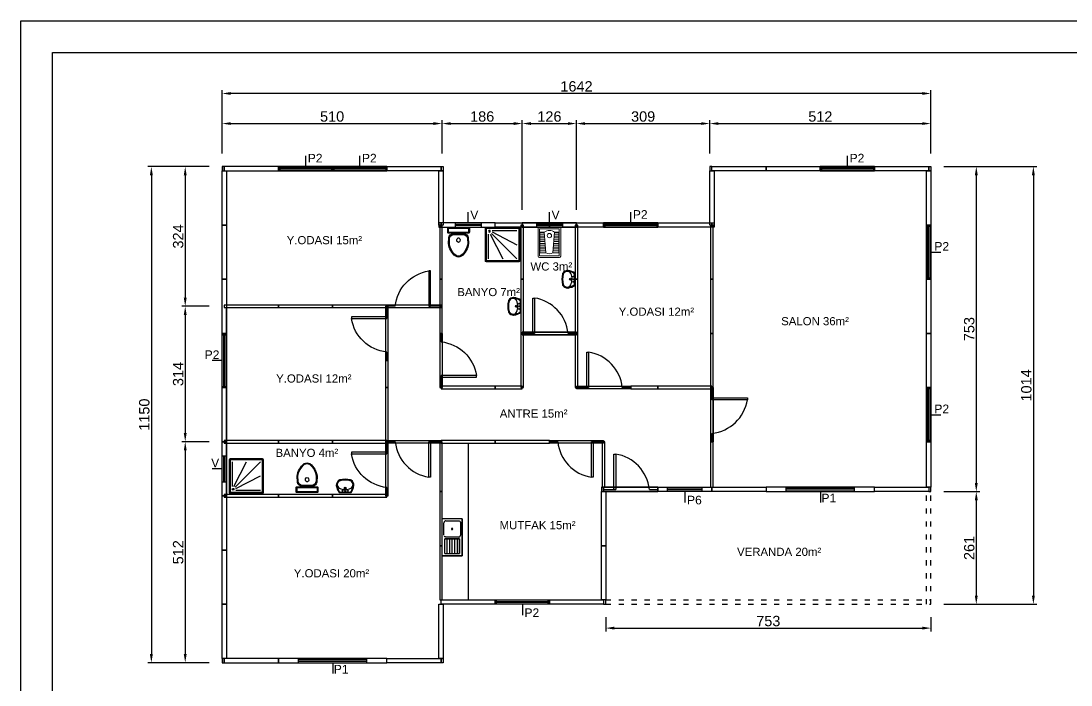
# Model space of a CAD drawing. Header units: millimetres. Extents: x 201962 to 221859, y -224854 to -197588.
# Drawn here: x 201962 to 204394, y -203715 to -202176 of the extents above; entities that cross this region are included whole.
import ezdxf

# ---------------------------------------------------------------- set-up
doc = ezdxf.new("R2010")
doc.units = ezdxf.units.MM
doc.header["$MEASUREMENT"] = 0
doc.linetypes.add('ACAD_ISO03W100', pattern=[30, 12, -18])
for name, color, linetype in [('ANTET', 7, 'Continuous'), ('KAPI-PEN', 3, 'Continuous'), ('kapı', 6, 'Continuous'), ('TEFRIS', 4, 'Continuous'), ('YAZI', 50, 'Continuous')]:
    doc.layers.add(name, color=color, linetype=linetype)
doc.styles.get("Standard").update_dxf_attribs({"font": 'arial.ttf'})
doc.dimstyles.new('SERCAN', dxfattribs={"dimscale": 20, "dimtxt": 1.2, "dimasz": 1, "dimexe": 0.4, "dimexo": 1.5, "dimgap": 0.2, "dimtad": 1, "dimrnd": 1, "dimzin": 12, "dimdsep": 46, "dimtxsty": 'Standard', "dimcen": 0.8, "dimdle": 0.0005, "dimclrd": 150, "dimclre": 1, "dimclrt": 3, "dimazin": 3, "dimtfac": 1, "dimtmove": 0, "dimatfit": 3, "dimldrblk": 'DOTSMALL', "dimfxl": 0, "dimtolj": 1, "dimtzin": 0, "dimarcsym": 0})

# ---------------------------------------------------------------- blocks, each defined once
blk = doc.blocks.new('121')
for points in [[(74270.2, -39714), (74265.2, -39714), (74265.2, -39724), (74270.2, -39724)], [(74270.2, -39724), (74395.7, -39724), (74395.7, -39714), (74270.2, -39714)], [(74270.2, -39724), (74395.7, -39724), (74395.7, -39714), (74270.2, -39714)]]:
    blk.add_lwpolyline(points, close=True)
blk = doc.blocks.new('110')
blk.add_lwpolyline([(74265.2, -40100.5), (74265.2, -40226), (74275.2, -40226), (74275.2, -40100.5)], close=True)
blk = doc.blocks.new('D')
blk.add_lwpolyline([(69161.3, -39614.6), (69286.8, -39614.6), (69286.8, -39608.6), (69161.3, -39608.6)], close=True)
blk = doc.blocks.new('KAPI')
for points in [[(68907.3, -39991.1), (68907.3, -40116.6), (68913.3, -40116.6), (68913.3, -39991.1)], [(68907.3, -39991.1), (68907.3, -40116.6), (68913.3, -40116.6), (68913.3, -39991.1)], [(68913.3, -40116.6), (68913.3, -39991.1), (68907.3, -39991.1), (68907.3, -40116.6)]]:
    blk.add_lwpolyline(points, close=True)
at = {"layer": 'KAPI-PEN'}
for points in [[(68910.3, -39991.1), (68910.3, -40019.1)], [(68910.3, -40097.1), (68910.3, -40116.6)]]:
    blk.add_lwpolyline(points, dxfattribs=at)
blk.add_lwpolyline([(68910.3, -40097.1, -0.341049), (68828.3, -40019.1), (68910.3, -40019.1), (68910.3, -40015.1), (68828.3, -40015.1), (68828.3, -40019.1)], format="xyb", dxfattribs=at)
blk = doc.blocks.new('113')
for points in [[(74265.2, -40728), (74265.2, -40853.5), (74275.2, -40853.5), (74275.2, -40728)], [(74265.2, -40728), (74265.2, -40853.5), (74275.2, -40853.5), (74275.2, -40728)], [(74275.2, -40853.5), (74275.2, -40728), (74265.2, -40728), (74265.2, -40853.5)]]:
    blk.add_lwpolyline(points, close=True)
at = {"layer": 'KAPI-PEN'}
for points in [[(74270.2, -40728), (74270.2, -40756)], [(74270.2, -40834), (74270.2, -40853.5)]]:
    blk.add_lwpolyline(points, dxfattribs=at)
blk.add_lwpolyline([(74270.2, -40834, -0.341049), (74188.2, -40756), (74270.2, -40756), (74270.2, -40752), (74188.2, -40752), (74188.2, -40756)], format="xyb", dxfattribs=at)
blk = doc.blocks.new('P6 ALT')
for p, q in [((74257.8, 13076.7), (74257.8, 13086.7)), ((74337.8, 13076.7), (74337.8, 13086.7))]:
    blk.add_line(p, q)
blk.add_lwpolyline([(74235.1, 13086.7), (74360.6, 13086.7), (74360.6, 13076.7), (74235.1, 13076.7)], close=True)
at = {"layer": 'KAPI-PEN'}
for p, q in [((74337.8, 13082.7), (74257.8, 13082.7)), ((74337.8, 13080.7), (74257.8, 13080.7)), ((74298.1, 13076.7), (74298.1, 13051.6))]:
    blk.add_line(p, q, dxfattribs=at)
blk.add_text('P6', height=20, dxfattribs=at).set_placement((74302.9, 13047.1))
blk = doc.blocks.new('P2 ALT')
for p, q in [((72780.5, 13056.3), (72780.5, 13066.3)), ((72900.5, 13056.3), (72900.5, 13066.3))]:
    blk.add_line(p, q)
blk.add_lwpolyline([(72777.5, 13066.3), (72903, 13066.3), (72903, 13056.3), (72777.5, 13056.3)], close=True)
at = {"layer": 'KAPI-PEN'}
for p, q in [((72900.5, 13062.3), (72780.5, 13062.3)), ((72900.5, 13060.3), (72780.5, 13060.3)), ((72840.5, 13056.3), (72840.5, 13031.3))]:
    blk.add_line(p, q, dxfattribs=at)
blk.add_text('P2', height=20, dxfattribs=at).set_placement((72845.3, 13026.8))
blk = doc.blocks.new('P2 SOL')
for p, q in [((72745.5, 13204.6), (72755.5, 13204.6)), ((72745.5, 13084.6), (72755.5, 13084.6))]:
    blk.add_line(p, q)
blk.add_lwpolyline([(72755.5, 13207.6), (72755.5, 13082.1), (72745.5, 13082.1), (72745.5, 13207.6)], close=True)
at = {"layer": 'KAPI-PEN'}
for p, q in [((72749.5, 13084.6), (72749.5, 13204.6)), ((72751.5, 13084.6), (72751.5, 13204.6)), ((72745.5, 13144.9), (72722.4, 13144.9))]:
    blk.add_line(p, q, dxfattribs=at)
blk.add_text('P2', height=20, dxfattribs=at).set_placement((72705, 13148.3))
blk = doc.blocks.new('P2 ÜST')
for p, q in [((72771.4, 13237.9), (72771.4, 13227.9)), ((72891.4, 13237.9), (72891.4, 13227.9))]:
    blk.add_line(p, q)
blk.add_lwpolyline([(72768.4, 13227.9), (72893.9, 13227.9), (72893.9, 13237.9), (72768.4, 13237.9)], close=True)
at = {"layer": 'KAPI-PEN'}
for p, q in [((72831.4, 13237.9), (72831.4, 13262.9)), ((72891.4, 13233.9), (72771.4, 13233.9)), ((72891.4, 13231.9), (72771.4, 13231.9))]:
    blk.add_line(p, q, dxfattribs=at)
blk.add_text('P2', height=20, dxfattribs=at).set_placement((72836.2, 13247.4))
blk = doc.blocks.new('P2 SAĞ')
for p, q in [((72919.8, 13207.6), (72909.8, 13207.6)), ((72919.8, 13087.6), (72909.8, 13087.6))]:
    blk.add_line(p, q)
blk.add_lwpolyline([(72909.8, 13210.6), (72909.8, 13085.1), (72919.8, 13085.1), (72919.8, 13210.6)], close=True)
at = {"layer": 'KAPI-PEN'}
for p, q in [((72913.8, 13087.6), (72913.8, 13207.6)), ((72915.8, 13087.6), (72915.8, 13207.6)), ((72919.8, 13147.8), (72942.9, 13147.8))]:
    blk.add_line(p, q, dxfattribs=at)
blk.add_text('P2', height=20, dxfattribs=at).set_placement((72927.9, 13151.2))
blk = doc.blocks.new('101')
for p, q in [((74265.2, -39757), (74275.2, -39757)), ((74265.2, -39817), (74275.2, -39817))]:
    blk.add_line(p, q)
blk.add_lwpolyline([(74275.2, -39724), (74275.2, -39849.5), (74265.2, -39849.5), (74265.2, -39724)], close=True)
at = {"layer": 'KAPI-PEN'}
for p, q in [((74269.2, -39817), (74269.2, -39757)), ((74271.2, -39817), (74271.2, -39757)), ((74265.2, -39787), (74242.2, -39787))]:
    blk.add_line(p, q, dxfattribs=at)
blk.add_text('V', height=20, dxfattribs=at).set_placement((74239.9, -39782.9))
blk = doc.blocks.new('126')
for p, q in [((75181.7, -39714), (75181.7, -39724)), ((75241.7, -39714), (75241.7, -39724))]:
    blk.add_line(p, q)
blk.add_lwpolyline([(75148.7, -39724), (75274.2, -39724), (75274.2, -39714), (75148.7, -39714)], close=True)
at = {"layer": 'KAPI-PEN'}
for p, q in [((75211.7, -39714), (75211.7, -39688.9)), ((75241.7, -39718), (75181.7, -39718)), ((75241.7, -39720), (75181.7, -39720))]:
    blk.add_line(p, q, dxfattribs=at)
blk.add_text('V', height=20, dxfattribs=at).set_placement((75216.5, -39705.5))
blk = doc.blocks.new('EVVVYE')
at = {"layer": 'TEFRIS'}
for p, q in [((46.7, 28.8, 1.5), (-39.3, 28.8, 1.5)), ((-39.3, 28.8, 1.5), (-39.3, -17.2, 1.5)), ((36.9, 25.1), (8.9, 25.1)), ((46.7, 28.8, 1.5), (46.7, -17.2, 1.5)), ((-33.9, 22.7), (0, 22.7)), ((-33.9, -11), (-33.9, 22.7)), ((-33.9, 17.8), (0, 17.8)), ((-33.9, 11.9), (0, 11.9)), ((-33.9, 5.9), (0, 5.9)), ((-33.9, 0), (0, 0)), ((0, 22.7), (0, -11)), ((41.7, -8.7), (41.7, 20.3)), ((-39.3, -17.2, 1.5), (46.7, -17.2, 1.5)), ((-33.9, -5.9), (0, -5.9)), ((-33.9, -11), (0, -11))]:
    blk.add_line(p, q, dxfattribs=at)
blk.add_circle((22.9, 5.4, -3), 1.49, dxfattribs=at)
for points, invisible_edges in [([(-35.8, 27.3, 1.5), (-39.3, 28.8, 1.5), (46.7, 28.8, 1.5)], 13), ([(-37.8, -13.7, 1.5), (-39.3, -17.2, 1.5), (-39.3, 28.8, 1.5)], 13), ([(8.9, 25.1), (-36.3, 24.7), (7.4, 24.9)], 3), ([(7.4, 24.9), (-36.3, 24.7), (6.1, 24.2)], 3), ([(4.3, -10.2), (-35.2, 25.8), (4.1, -8.7)], 3), ([(4.1, -8.7), (-35.2, 25.8), (4.1, 20.3)], 3), ([(6.1, -12.6), (-35.2, 25.8), (5, -11.5)], 3), ([(5, -11.5), (-35.2, 25.8), (4.3, -10.2)], 3), ([(36.9, 25.1), (82.1, 24.7), (38.4, 24.9)], 3), ([(38.4, 24.9), (82.1, 24.7), (39.7, 24.2)], 3), ([(39.7, -12.6), (81, 25.8), (40.8, -11.5)], 3), ([(40.8, -11.5), (81, 25.8), (41.5, -10.2)], 3), ([(41.5, -10.2), (81, 25.8), (41.7, -8.7)], 3), ([(6.1, 24.2), (-35.2, -14.2), (5, 23.1)], 3), ([(5, 23.1), (-35.2, -14.2), (4.3, 21.8)], 3), ([(4.3, 21.8), (-35.2, -14.2), (4.1, 20.3)], 3), ([(0, -11), (0, 22.7), (-33.9, 22.7)], 12), ([(39.7, 24.2), (81, -14.2), (40.8, 23.1)], 3), ([(40.8, 23.1), (81, -14.2), (41.5, 21.8)], 3), ([(41.5, 21.8), (81, -14.2), (41.7, 20.3)], 3), ([(36.9, -13.5), (-36.2, -13.5), (8.9, -13.5)], 3), ([(36.9, -13.5), (82.1, -13.1), (38.4, -13.2)], 3), ([(38.4, -13.2), (82.1, -13.1), (39.7, -12.6)], 3)]:
    blk.add_3dface(points, dxfattribs=dict(at, invisible_edges=invisible_edges))
blk = doc.blocks.new('KLOZET')
at = {"layer": 'TEFRIS'}
for p, q in [((-15, 12.4), (-13.8, 12.4)), ((-15, -12.4), (-13.8, -12.4))]:
    blk.add_line(p, q, dxfattribs=at)
for points in [[(-2, -25.1, 0.414214), (0, -23.1), (0, 23.1, 0.414214), (-2, 25.1), (-11.8, 25.1, 0.414214), (-13.8, 23.1), (-13.8, -23.1, 0.414214), (-11.8, -25.1)], [(-67.2, -6.6, 0.199825), (-37.9, -23.2), (-24.4, -22.4, 0.397632), (-15, -12.4), (-15, 12.4, 0.397632), (-24.4, 22.4), (-37.9, 23.2, 0.199825), (-67.2, 6.6, 0.284389)], [(-37.8, -21.3), (-26.4, -20.7, 0.398989), (-16.9, -10.7), (-16.9, 10.7, 0.398989), (-26.4, 20.7), (-37.8, 21.3, 0.197715), (-65.7, 5.6, 0.284389), (-65.7, -5.6, 0.197715)]]:
    blk.add_lwpolyline(points, format="xyb", close=True, dxfattribs=at)
blk.add_lwpolyline([(-11.9, -23.2), (-1.9, -23.2), (-1.9, 23.2), (-11.9, 23.2)], close=True, dxfattribs=at)
at = {"layer": 'TEFRIS', "linetype": 'Continuous'}
blk.add_polyline3d([(-35, -0.1, 0), (-34.2, -2.2, 0), (-32, -3.6, 0), (-29.1, -3.9, 0), (-26.5, -3, 0), (-24.9, -1.2, 0), (-24.9, 0.9, 0), (-26.5, 2.7, 0), (-29.1, 3.6, 0), (-32, 3.3, 0), (-34.2, 1.9, 0), (-35, -0.1, 0)], dxfattribs=at)
blk = doc.blocks.new('DUS')
at = {"layer": 'TEFRIS'}
for p, q in [((-1.6, 0.7), (-73.1, 0.7)), ((-75.3, -1.6), (-75.3, -73.1)), ((-73.1, -2.4), (-73.1, -72.3)), ((-2.4, -1.6), (-72.3, -1.6)), ((-14.5, -6.2), (-68.5, -6.2)), ((-14.6, -9.6), (-68.5, -37.7)), ((-12.9, -12.9), (-68.5, -68.5)), ((-9.6, -14.6), (-37.7, -68.5)), ((-6.2, -68.5), (-6.2, -14.5)), ((-1.6, -72.3), (-1.6, -2.4)), ((0.7, -73.1), (0.7, -1.6)), ((-73.1, -75.3), (-1.6, -75.3)), ((-72.3, -73.1), (-2.4, -73.1))]:
    blk.add_line(p, q, dxfattribs=at)
blk.add_circle((-8.2, -8.2), 2.03, dxfattribs=at)
for centre, radius, start, end in [((-73.1, -1.6), 2.28, 90, 180), ((-1.6, -1.6), 2.28, 0, 90), ((-72.3, -2.4), 0.76, 90, 180), ((-2.4, -2.4), 0.76, 360, 90), ((-73.1, -73.1), 2.28, 180, 270), ((-72.3, -72.3), 0.76, 180, 270), ((-2.4, -72.3), 0.76, 270, 0), ((-1.6, -73.1), 2.28, 270, 360)]:
    blk.add_arc(centre, radius, start, end, dxfattribs=at)
blk = doc.blocks.new('DUŞ')
at = {"rotation": 90}
blk.add_blockref('DUS', (0.7, 1.6), dxfattribs=at)
blk = doc.blocks.new('LAVABO')
at = {"layer": 'TEFRIS'}
for points in [[(13.9, 0, 0.112842), (20.4, 16.5, 0.051406), (20.4, 17.4, 0.218961), (14.4, 28.5, 0.113197), (12.7, 29.3, 0.122001), (-12.7, 29.3, 0.113197), (-14.4, 28.5, 0.218961), (-20.4, 17.4, 0.051406), (-20.4, 16.5, 0.112842), (-13.9, 0)], [(10, 1.2, 0.248162), (13.8, 2.8, 0.097547), (18.6, 16.6, 0.057084), (18.6, 17.5, 0.205938), (13.7, 26.7, 0.12541), (11.8, 27.7, 0.11725), (-11.8, 27.7, 0.12541), (-13.7, 26.7, 0.174088), (-18.3, 19.3, 0.114282), (-18.6, 16.6, 0.097547), (-13.8, 2.8, 0.248162), (-10, 1.2)]]:
    blk.add_lwpolyline(points, format="xyb", close=True, dxfattribs=at)
blk.add_lwpolyline([(-18.3, 19.3, 0.321438), (-13.2, 10.3, 0.098457), (0, 7.1, 0.139763), (13.2, 10.3, 0.277065), (18.3, 19.3)], format="xyb", dxfattribs=at)
for centre, radius in [((-6.2, 4), 0.923), ((0, 10.5), 2.31), ((0, 10.5), 1.42), ((0, 3.2), 1.08), ((6.2, 4), 0.923)]:
    blk.add_circle(centre, radius, dxfattribs=at)
blk = doc.blocks.new('LAV')
at = {"xscale": -1}
blk.add_blockref('LAVABO', (0, 22), dxfattribs=at)
blk = doc.blocks.new('tas')
at = {"layer": 'TEFRIS', "lineweight": 20}
for p, q in [((-17, -20.9), (-17, 46)), ((-17, 46), (35.5, 46)), ((-13.4, -20.4), (-13.4, 42.3)), ((-13.4, 42.3), (31.8, 42.3)), ((-12.9, -13.2), (-12.9, 34.2)), ((-12.9, 34.2), (-2.8, 34.2)), ((-2.8, 33.9), (-12.9, 33.9)), ((-2.4, 29.6), (-12.9, 29.6)), ((-2.1, 25.4), (-12.9, 25.4)), ((-2.8, 34.2), (1.1, -13.2)), ((21.2, 34.2), (17.3, -13.2)), ((20.5, 25.4), (31.3, 25.4)), ((20.8, 29.6), (31.3, 29.6)), ((31.3, 34.2), (21.2, 34.2)), ((21.2, 33.9), (31.3, 33.9)), ((31.3, -13.2), (31.3, 34.2)), ((31.8, 42.3), (31.8, -20.4)), ((35.5, 46), (35.5, -20.9)), ((-1.7, 21.2), (-12.9, 21.2)), ((-1.4, 16.9), (-12.9, 16.9)), ((-1, 12.7), (-12.9, 12.7)), ((-0.7, 8.5), (-12.9, 8.5)), ((-0.3, 4.2), (-12.9, 4.2)), ((0, 0), (-12.9, 0)), ((18.4, 0), (31.3, 0)), ((18.8, 4.2), (31.3, 4.2)), ((19.1, 8.5), (31.3, 8.5)), ((19.4, 12.7), (31.3, 12.7)), ((19.8, 16.9), (31.3, 16.9)), ((20.1, 21.2), (31.3, 21.2)), ((32.3, -24), (-13.9, -24)), ((31.8, -20.4), (-13.4, -20.4)), ((0.3, -4.2), (-12.9, -4.2)), ((0.7, -8.5), (-12.9, -8.5)), ((1.1, -13.2), (-12.9, -13.2)), ((17.3, -13.2), (31.3, -13.2)), ((17.7, -8.5), (31.3, -8.5)), ((18.1, -4.2), (31.3, -4.2))]:
    blk.add_line(p, q, dxfattribs=at)
blk.add_circle((9.2, 26.6), 5.18, dxfattribs=at)
for centre, radius, start, end in [((9.2, 19.8), 18.8, 50.1936, 129.8064), ((-13.9, -20.9), 3.1, 180, 270), ((9.2, 1.2), 16.5, 240.5882, 299.4118), ((32.3, -20.9), 3.1, 270, 0)]:
    blk.add_arc(centre, radius, start, end, dxfattribs=at)
blk = doc.blocks.new('P1ALT1')
at = {"color": 6}
for p, q in [((13589.6, 6978.3), (13589.6, 6988.3)), ((13748.6, 6978.3), (13748.6, 6988.3)), ((13669.1, 6978.3), (13669.1, 6953.3))]:
    blk.add_line(p, q, dxfattribs=at)
at = {"color": 3}
for p, q in [((13748.6, 6985.3), (13589.6, 6985.3)), ((13748.6, 6981.3), (13589.6, 6981.3))]:
    blk.add_line(p, q, dxfattribs=at)
at = {"color": 6}
blk.add_lwpolyline([(13794.6, 6988.3), (13543.6, 6988.3), (13543.6, 6978.3), (13794.6, 6978.3)], close=True, dxfattribs=at)
at = {"layer": 'KAPI-PEN'}
blk.add_text('P1', height=20, dxfattribs=at).set_placement((13671.7, 6953.4))
blk = doc.blocks.new('*D8746')
at = {"color": 1, "lineweight": -2}
for p, q in [((202428, -202483.7), (202428, -202406)), ((202937.5, -202483.7), (202937.5, -202406))]:
    blk.add_line(p, q, dxfattribs=at)
at = {"color": 150, "lineweight": -2}
blk.add_line((202448, -202414), (202917.5, -202414), dxfattribs=at)
at = {"color": 150}
for points in [[(202448, -202410.7), (202448, -202417.3), (202428, -202414)], [(202917.5, -202417.3), (202917.5, -202410.7), (202937.5, -202414)]]:
    blk.add_solid(points, dxfattribs=at)
at = {"layer": 'Defpoints', "color": 0}
for p in [(202937.5, -202414), (202428, -202513.7), (202937.5, -202513.7)]:
    blk.add_point(p, dxfattribs=at)
at = {"color": 3, "insert": (202682.7, -202397.8), "char_height": 24, "attachment_point": 5}
blk.add_mtext('\\A1;510', dxfattribs=at)
blk = doc.blocks.new('_DotSmall')
at = {"color": 0, "linetype": 'ByBlock', "const_width": 0.5}
blk.add_lwpolyline([(-0.0625, 0, 1), (0.0625, 0, 1)], format="xyb", close=True, dxfattribs=at)
blk = doc.blocks.new('*D8747')
at = {"color": 1, "lineweight": -2}
for p, q in [((202937.5, -202483.7), (202937.5, -202406)), ((203123.2, -202614.2), (203123.2, -202406))]:
    blk.add_line(p, q, dxfattribs=at)
at = {"color": 150, "lineweight": -2}
blk.add_line((202957.5, -202414), (203103.2, -202414), dxfattribs=at)
at = {"color": 150}
for points in [[(202957.5, -202410.7), (202957.5, -202417.3), (202937.5, -202414)], [(203103.2, -202417.3), (203103.2, -202410.7), (203123.2, -202414)]]:
    blk.add_solid(points, dxfattribs=at)
at = {"layer": 'Defpoints', "color": 0}
for p in [(203123.2, -202414), (202937.5, -202513.7), (203123.2, -202644.2)]:
    blk.add_point(p, dxfattribs=at)
at = {"color": 3, "insert": (203030.3, -202397.8), "char_height": 24, "attachment_point": 5}
blk.add_mtext('\\A1;186', dxfattribs=at)
blk = doc.blocks.new('*D8748')
at = {"color": 1, "lineweight": -2}
for p, q in [((203123.2, -202614.2), (203123.2, -202406)), ((203248.7, -202614.2), (203248.7, -202406))]:
    blk.add_line(p, q, dxfattribs=at)
at = {"color": 150, "lineweight": -2}
blk.add_line((203143.2, -202414), (203228.7, -202414), dxfattribs=at)
at = {"color": 150}
for points in [[(203143.2, -202410.7), (203143.2, -202417.3), (203123.2, -202414)], [(203228.7, -202417.3), (203228.7, -202410.7), (203248.7, -202414)]]:
    blk.add_solid(points, dxfattribs=at)
at = {"layer": 'Defpoints', "color": 0}
for p in [(203248.7, -202414), (203123.2, -202644.2), (203248.7, -202644.2)]:
    blk.add_point(p, dxfattribs=at)
at = {"color": 3, "insert": (203186, -202397.8), "char_height": 24, "attachment_point": 5}
blk.add_mtext('\\A1;126', dxfattribs=at)
blk = doc.blocks.new('*D8749')
at = {"color": 1, "lineweight": -2}
for p, q in [((203248.7, -202614.2), (203248.7, -202406)), ((203557.5, -202483.7), (203557.5, -202406))]:
    blk.add_line(p, q, dxfattribs=at)
at = {"color": 150, "lineweight": -2}
blk.add_line((203268.7, -202414), (203537.5, -202414), dxfattribs=at)
at = {"color": 150}
for points in [[(203268.7, -202410.7), (203268.7, -202417.3), (203248.7, -202414)], [(203537.5, -202417.3), (203537.5, -202410.7), (203557.5, -202414)]]:
    blk.add_solid(points, dxfattribs=at)
at = {"layer": 'Defpoints', "color": 0}
for p in [(203557.5, -202414), (203557.5, -202513.7), (203248.7, -202644.2)]:
    blk.add_point(p, dxfattribs=at)
at = {"color": 3, "insert": (203403.1, -202397.8), "char_height": 24, "attachment_point": 5}
blk.add_mtext('\\A1;309', dxfattribs=at)
blk = doc.blocks.new('*D8750')
at = {"color": 1, "lineweight": -2}
for p, q in [((203557.5, -202483.7), (203557.5, -202406)), ((204069.5, -202483.7), (204069.5, -202406))]:
    blk.add_line(p, q, dxfattribs=at)
at = {"color": 150, "lineweight": -2}
blk.add_line((203577.5, -202414), (204049.5, -202414), dxfattribs=at)
at = {"color": 150}
for points in [[(203577.5, -202410.7), (203577.5, -202417.3), (203557.5, -202414)], [(204049.5, -202417.3), (204049.5, -202410.7), (204069.5, -202414)]]:
    blk.add_solid(points, dxfattribs=at)
at = {"layer": 'Defpoints', "color": 0}
for p in [(204069.5, -202414), (203557.5, -202513.7), (204069.5, -202513.7)]:
    blk.add_point(p, dxfattribs=at)
at = {"color": 3, "insert": (203813.5, -202397.8), "char_height": 24, "attachment_point": 5}
blk.add_mtext('\\A1;512', dxfattribs=at)
blk = doc.blocks.new('*D8751')
at = {"color": 1, "lineweight": -2}
for p, q in [((202428, -202483.7), (202428, -202336.3)), ((204069.5, -202483.7), (204069.5, -202336.3))]:
    blk.add_line(p, q, dxfattribs=at)
at = {"color": 150, "lineweight": -2}
blk.add_line((204049.5, -202344.3), (202448, -202344.3), dxfattribs=at)
at = {"color": 150}
for points in [[(202448, -202341), (202448, -202347.6), (202428, -202344.3)], [(204049.5, -202347.6), (204049.5, -202341), (204069.5, -202344.3)]]:
    blk.add_solid(points, dxfattribs=at)
at = {"layer": 'Defpoints', "color": 0}
for p in [(202428, -202344.3), (202428, -202513.7), (204069.5, -202513.7)]:
    blk.add_point(p, dxfattribs=at)
at = {"color": 3, "insert": (203248.7, -202328), "char_height": 24, "attachment_point": 5}
blk.add_mtext('\\A1;1642', dxfattribs=at)
blk = doc.blocks.new('*D8752')
at = {"color": 1, "lineweight": -2}
for p, q in [((204099.5, -202513.7), (204182.7, -202513.7)), ((204099.5, -203266.7), (204182.7, -203266.7))]:
    blk.add_line(p, q, dxfattribs=at)
at = {"color": 150, "lineweight": -2}
blk.add_line((204174.7, -202533.7), (204174.7, -203246.7), dxfattribs=at)
at = {"color": 150}
for points in [[(204178.1, -202533.7), (204171.4, -202533.7), (204174.7, -202513.7)], [(204171.4, -203246.7), (204178.1, -203246.7), (204174.7, -203266.7)]]:
    blk.add_solid(points, dxfattribs=at)
at = {"layer": 'Defpoints', "color": 0}
for p in [(204069.5, -202513.7), (204069.5, -203266.7), (204174.7, -203266.7)]:
    blk.add_point(p, dxfattribs=at)
at = {"color": 3, "insert": (204158.5, -202890.2), "char_height": 24, "attachment_point": 5, "rotation": 90}
blk.add_mtext('\\A1;753', dxfattribs=at)
blk = doc.blocks.new('*D8753')
at = {"color": 1, "lineweight": -2}
for p, q in [((204099.5, -203266.7), (204182.7, -203266.7)), ((204099.5, -203527.7), (204182.7, -203527.7))]:
    blk.add_line(p, q, dxfattribs=at)
at = {"color": 150, "lineweight": -2}
blk.add_line((204174.7, -203286.7), (204174.7, -203507.7), dxfattribs=at)
at = {"color": 150}
for points in [[(204178.1, -203286.7), (204171.4, -203286.7), (204174.7, -203266.7)], [(204171.4, -203507.7), (204178.1, -203507.7), (204174.7, -203527.7)]]:
    blk.add_solid(points, dxfattribs=at)
at = {"layer": 'Defpoints', "color": 0}
for p in [(204069.5, -203266.7), (204069.5, -203527.7), (204174.7, -203527.7)]:
    blk.add_point(p, dxfattribs=at)
at = {"color": 3, "insert": (204158.5, -203397.2), "char_height": 24, "attachment_point": 5, "rotation": 90}
blk.add_mtext('\\A1;261', dxfattribs=at)
blk = doc.blocks.new('*D8754')
at = {"color": 1, "lineweight": -2}
for p, q in [((204099.5, -202513.7), (204314.9, -202513.7)), ((204099.5, -203527.7), (204314.9, -203527.7))]:
    blk.add_line(p, q, dxfattribs=at)
at = {"color": 150, "lineweight": -2}
blk.add_line((204306.9, -202533.7), (204306.9, -203507.7), dxfattribs=at)
at = {"color": 150}
for points in [[(204310.3, -202533.7), (204303.6, -202533.7), (204306.9, -202513.7)], [(204303.6, -203507.7), (204310.3, -203507.7), (204306.9, -203527.7)]]:
    blk.add_solid(points, dxfattribs=at)
at = {"layer": 'Defpoints', "color": 0}
for p in [(204069.5, -202513.7), (204069.5, -203527.7), (204306.9, -203527.7)]:
    blk.add_point(p, dxfattribs=at)
at = {"color": 3, "insert": (204290.7, -203020.7), "char_height": 24, "attachment_point": 5, "rotation": 90}
blk.add_mtext('\\A1;1014', dxfattribs=at)
blk = doc.blocks.new('*D8755')
at = {"color": 1, "lineweight": -2}
for p, q in [((202398, -202513.7), (202334.5, -202513.7)), ((202398, -202837.4), (202334.5, -202837.4))]:
    blk.add_line(p, q, dxfattribs=at)
at = {"color": 150, "lineweight": -2}
blk.add_line((202342.5, -202533.7), (202342.5, -202817.4), dxfattribs=at)
at = {"color": 150}
for points in [[(202345.8, -202533.7), (202339.2, -202533.7), (202342.5, -202513.7)], [(202339.2, -202817.4), (202345.8, -202817.4), (202342.5, -202837.4)]]:
    blk.add_solid(points, dxfattribs=at)
at = {"layer": 'Defpoints', "color": 0}
for p in [(202428, -202513.7), (202342.5, -202837.4), (202428, -202837.4)]:
    blk.add_point(p, dxfattribs=at)
at = {"color": 3, "insert": (202326.2, -202675.6), "char_height": 24, "attachment_point": 5, "rotation": 90}
blk.add_mtext('\\A1;324', dxfattribs=at)
blk = doc.blocks.new('*D8756')
at = {"color": 1, "lineweight": -2}
for p, q in [((202398, -202837.4), (202334.5, -202837.4)), ((202398, -203151.2), (202334.5, -203151.2))]:
    blk.add_line(p, q, dxfattribs=at)
at = {"color": 150, "lineweight": -2}
blk.add_line((202342.5, -202857.4), (202342.5, -203131.2), dxfattribs=at)
at = {"color": 150}
for points in [[(202345.8, -202857.4), (202339.2, -202857.4), (202342.5, -202837.4)], [(202339.2, -203131.2), (202345.8, -203131.2), (202342.5, -203151.2)]]:
    blk.add_solid(points, dxfattribs=at)
at = {"layer": 'Defpoints', "color": 0}
for p in [(202428, -202837.4), (202342.5, -203151.2), (202428, -203151.2)]:
    blk.add_point(p, dxfattribs=at)
at = {"color": 3, "insert": (202326.2, -202994.3), "char_height": 24, "attachment_point": 5, "rotation": 90}
blk.add_mtext('\\A1;314', dxfattribs=at)
blk = doc.blocks.new('*D8757')
at = {"color": 1, "lineweight": -2}
for p, q in [((202398, -203151.2), (202334.5, -203151.2)), ((202398, -203663.2), (202334.5, -203663.2))]:
    blk.add_line(p, q, dxfattribs=at)
at = {"color": 150, "lineweight": -2}
blk.add_line((202342.5, -203171.2), (202342.5, -203643.2), dxfattribs=at)
at = {"color": 150}
for points in [[(202345.8, -203171.2), (202339.2, -203171.2), (202342.5, -203151.2)], [(202339.2, -203643.2), (202345.8, -203643.2), (202342.5, -203663.2)]]:
    blk.add_solid(points, dxfattribs=at)
at = {"layer": 'Defpoints', "color": 0}
for p in [(202428, -203151.2), (202342.5, -203663.2), (202428, -203663.2)]:
    blk.add_point(p, dxfattribs=at)
at = {"color": 3, "insert": (202326.2, -203407.2), "char_height": 24, "attachment_point": 5, "rotation": 90}
blk.add_mtext('\\A1;512', dxfattribs=at)
blk = doc.blocks.new('*D8758')
at = {"color": 1, "lineweight": -2}
for p, q in [((202398, -202513.7), (202256, -202513.7)), ((202398, -203663.2), (202256, -203663.2))]:
    blk.add_line(p, q, dxfattribs=at)
at = {"color": 150, "lineweight": -2}
blk.add_line((202264, -202533.7), (202264, -203643.2), dxfattribs=at)
at = {"color": 150}
for points in [[(202267.4, -202533.7), (202260.7, -202533.7), (202264, -202513.7)], [(202260.7, -203643.2), (202267.4, -203643.2), (202264, -203663.2)]]:
    blk.add_solid(points, dxfattribs=at)
at = {"layer": 'Defpoints', "color": 0}
for p in [(202428, -202513.7), (202264, -203663.2), (202428, -203663.2)]:
    blk.add_point(p, dxfattribs=at)
at = {"color": 3, "insert": (202247.8, -203088.4), "char_height": 24, "attachment_point": 5, "rotation": 90}
blk.add_mtext('\\A1;1150', dxfattribs=at)
blk = doc.blocks.new('*D8759')
at = {"color": 1, "lineweight": -2}
for p, q in [((203316.5, -203557.7), (203316.5, -203590.9)), ((204069.5, -203557.7), (204069.5, -203590.9))]:
    blk.add_line(p, q, dxfattribs=at)
at = {"color": 150, "lineweight": -2}
blk.add_line((203336.5, -203582.9), (204049.5, -203582.9), dxfattribs=at)
at = {"color": 150}
for points in [[(203336.5, -203579.6), (203336.5, -203586.3), (203316.5, -203582.9)], [(204049.5, -203586.3), (204049.5, -203579.6), (204069.5, -203582.9)]]:
    blk.add_solid(points, dxfattribs=at)
at = {"layer": 'Defpoints', "color": 0}
for p in [(203316.5, -203527.7), (204069.5, -203527.7), (204069.5, -203582.9)]:
    blk.add_point(p, dxfattribs=at)
at = {"color": 3, "insert": (203693, -203566.7), "char_height": 24, "attachment_point": 5}
blk.add_mtext('\\A1;753', dxfattribs=at)

msp = doc.modelspace()

# ---------------------------------------------------------------- linework, layer by layer
msp.add_line((202997.719, -203154.184), (202997.719, -203517.684))
at = {"color": 1, "linetype": 'ACAD_ISO03W100'}
for p, q in [((204059.469, -203527.684), (204059.469, -203266.684)), ((204069.469, -203527.684), (204069.469, -203266.684)), ((203316.469, -203517.684), (204069.469, -203517.684)), ((203316.469, -203527.684), (204069.469, -203527.684))]:
    msp.add_line(p, q, dxfattribs=at)
for points in [[(203562.469, -202513.684), (203557.469, -202513.684), (203557.469, -202523.684), (203562.469, -202523.684)], [(202437.969, -202840.434), (202806.469, -202840.434), (202806.469, -203148.184), (202437.969, -203148.184)], [(202806.469, -202837.434), (202806.469, -202962.934), (202812.469, -202962.934), (202812.469, -202837.434)], [(202806.469, -202962.934), (202806.469, -203025.684), (202812.469, -203025.684), (202812.469, -202962.934)], [(203060.469, -203028.684), (203123.219, -203028.684), (203123.219, -203022.684), (203060.469, -203022.684)], [(203374.219, -203028.684), (203436.969, -203028.684), (203436.969, -203022.684), (203374.219, -203022.684)], [(202437.969, -203154.184), (202806.469, -203154.184), (202806.469, -203273.684), (202437.969, -203273.684)], [(202931.969, -203151.184), (202931.969, -203266.684), (202937.969, -203266.684), (202937.969, -203151.184)], [(203308.469, -203151.184), (203308.469, -203256.684), (203314.469, -203256.684), (203314.469, -203151.184)], [(203559.469, -203151.184), (203559.469, -203256.684), (203565.469, -203256.684), (203565.469, -203151.184)], [(204059.469, -203256.684), (204059.469, -203151.184), (204069.469, -203151.184), (204069.469, -203256.684)], [(204069.469, -203256.684), (204064.469, -203256.684), (204064.469, -203266.684), (204069.469, -203266.684)], [(203316.469, -203517.684), (203311.469, -203517.684), (203311.469, -203527.684), (203316.469, -203527.684)]]:
    msp.add_lwpolyline(points, close=True)
at = {"layer": 'ANTET'}
for points in [[(201962.12, -202176.38), (205717.876, -202176.38), (205717.876, -204831.965), (201962.12, -204831.965)], [(202035.184, -202249.443), (205644.813, -202249.443), (205644.813, -204744.874), (202035.184, -204744.874)]]:
    msp.add_lwpolyline(points, close=True, dxfattribs=at)

# ---------------------------------------------------------------- block references
for name, p in [('121', (128162.738, -162799.683)), ('121', (128162.738, -162799.683)), ('126', (127786.238, -162930.183)), ('126', (127974.488, -162930.183)), ('121', (128664.738, -162930.183)), ('121', (128664.738, -162930.183)), ('D', (133271.637, -163225.859)), ('D', (133397.137, -163225.859)), ('D', (133522.637, -163225.859)), ('KAPI', (133899.137, -162846.359)), ('D', (133961.887, -163288.609)), ('D', (133961.887, -163288.609)), ('D', (133773.637, -163414.109)), ('D', (134275.637, -163414.109)), ('101', (128162.738, -163427.183)), ('D', (133271.637, -163539.609)), ('D', (133397.137, -163539.609)), ('D', (133522.637, -163539.609)), ('KAPI', (133899.137, -163160.109)), ('D', (133773.637, -163539.609)), ('D', (133899.137, -163539.609)), ('121', (129041.238, -163542.683)), ('P1ALT1', (190144.397, -210245.002)), ('D', (133271.637, -163665.109)), ('D', (133397.137, -163665.109)), ('D', (133522.637, -163665.109)), ('121', (128162.738, -163939.183)), ('121', (128162.738, -163939.183)), ('P1ALT1', (189014.897, -210641.502))]:
    msp.add_blockref(name, p)
at = {"xscale": -1}
for name, p, rotation in [('110', (128162.738, -242749.685), 180), ('110', (162457.968, -128248.452), 89.99999999999993), ('110', (162583.468, -128248.452), 89.99999999999993), ('110', (128664.738, -242749.685), 180), ('110', (129292.238, -242749.685), 180), ('110', (163461.968, -128248.452), 89.99999999999993), ('110', (163587.468, -128248.452), 89.99999999999993), ('110', (163712.968, -128248.452), 89.99999999999993), ('110', (129794.238, -242749.685), 180), ('110', (128162.738, -242875.185), 180), ('110', (162959.968, -128378.952), 89.99999999999993), ('110', (163085.468, -128378.952), 89.99999999999993), ('110', (163210.968, -128378.952), 89.99999999999993), ('110', (129794.238, -242875.185), 180), ('110', (128162.738, -243000.685), 180), ('110', (129794.238, -243000.685), 180), ('KAPI', (163132.144, -133989.852), 89.99999999999993), ('110', (128162.738, -243126.185), 180), ('110', (129794.238, -243126.185), 180), ('KAPI', (163257.644, -134115.352), 89.99999999999993), ('110', (128162.738, -243251.685), 180), ('110', (129794.238, -243251.685), 180), ('110', (128162.738, -243377.185), 180), ('KAPI', (242926.044, -272061.516), 270), ('KAPI', (243302.544, -272061.516), 270), ('113', (162583.468, -128991.452), 89.99999999999993), ('110', (163336.468, -128991.452), 89.99999999999993), ('110', (163461.968, -128991.452), 89.99999999999993), ('110', (163838.468, -128991.452), 89.99999999999993), ('110', (128162.738, -243502.685), 180), ('110', (129041.238, -243492.685), 180), ('110', (128162.738, -243628.185), 180), ('110', (129041.238, -243618.185), 180), ('110', (128162.738, -243753.685), 180), ('110', (128664.738, -243753.685), 180), ('110', (162834.468, -129252.452), 89.99999999999993), ('110', (162959.968, -129252.452), 89.99999999999993), ('110', (163085.468, -129252.452), 89.99999999999993)]:
    msp.add_blockref(name, p, dxfattribs=dict(at, rotation=rotation))
for name, p in [('121', (277205.201, -162799.683)), ('121', (278334.701, -162799.683)), ('121', (277832.701, -162930.183)), ('KAPI', (272472.801, -163034.609)), ('121', (277205.201, -163939.183))]:
    msp.add_blockref(name, p, dxfattribs=at)
for name, p, rotation in [('D', (242546.544, -133487.852), 270), ('D', (242734.794, -133487.852), 270), ('D', (242860.294, -133487.852), 270), ('D', (243174.044, -133487.852), 270), ('KAPI', (242926.044, -133927.102), 270), ('D', (242546.544, -133613.352), 270), ('D', (242734.794, -133613.352), 270), ('D', (242860.294, -133613.352), 270), ('D', (243174.044, -133613.352), 270), ('KAPI', (271845.301, -243016.759), 180), ('D', (242734.794, -133738.852), 270), ('D', (242860.294, -133738.852), 270), ('D', (243174.044, -133738.852), 270), ('D', (242421.044, -133864.352), 270), ('D', (243174.044, -133864.352), 270), ('D', (242421.044, -133989.852), 270), ('D', (242546.544, -134105.352), 270), ('D', (242546.544, -134230.852), 270)]:
    msp.add_blockref(name, p, dxfattribs=dict(rotation=rotation))
at = {"layer": 'kapı', "color": 0}
for name, p in [('P2 ÜST', (129790.076, -215751.538)), ('P2 ÜST', (129915.576, -215751.538)), ('P2 ÜST', (131045.076, -215751.538)), ('P2 ÜST', (130543.076, -215882.038)), ('P2 SAĞ', (131149.68, -215859.746)), ('P2 SOL', (129682.506, -216107.81)), ('P2 SAĞ', (131149.68, -216236.246)), ('P6 ALT', (129201.871, -216343.373)), ('P2 ALT', (130282.963, -216584.019))]:
    msp.add_blockref(name, p, dxfattribs=at)
at = {"layer": 'TEFRIS', "xscale": -1}
for name, p, rotation in [('KLOZET', (202975.507, -202654.184), 270), ('LAV', (203267.694, -202774.684), 89.99999999999993), ('LAV', (203142.194, -202837.434), 89.99999999999993), ('KLOZET', (202624.705, -203269.063), 89.99999999999993), ('EVVVYE', (202955.144, -203376.133, -1.5), 270)]:
    msp.add_blockref(name, p, dxfattribs=dict(at, rotation=rotation))
at = {"layer": 'TEFRIS', "yscale": 1.052631578946603}
for p, xscale, zscale, rotation in [((203040.009, -202654.184), -1.052631578946603, 1.052631578947367, 89.99999999999993), ((202446.37, -203270.659), 1.052631578946603, 1.052631578946603, 90)]:
    msp.add_blockref('DUŞ', p, dxfattribs=dict(at, xscale=xscale, zscale=zscale, rotation=rotation))
at = {"layer": 'TEFRIS'}
msp.add_blockref('tas', (203176.768, -202700.155), dxfattribs=at)
at = {"layer": 'TEFRIS', "xscale": -1}
msp.add_blockref('LAV', (202712.816, -203291.038), dxfattribs=at)

# ---------------------------------------------------------------- texts
at = {"layer": 'YAZI'}
for s, height, p in [('Y.ODASI 15m²', 18.89324, (202577.551, -202693.586)), ('WC 3m²', 18.8932, (203142.085, -202754.519)), ('BANYO 7m²', 18.8932, (202972.635, -202813.769)), ('Y.ODASI 12m²', 18.89324, (203346.542, -202859.238)), ('SALON 36m²', 18.8932, (203722.786, -202881.278)), ('Y.ODASI 12m²', 18.89324, (202553.096, -203014.029)), ('ANTRE 15m²', 18.8932, (203071.025, -203095.335)), ('BANYO 4m²', 18.8932, (202551.735, -203186.291)), ('MUTFAK 15m²', 18.89324, (203070.629, -203353.905)), ('VERANDA 20m²', 18.89324, (203620.615, -203415.586)), ('Y.ODASI 20m²', 18.89324, (202594.056, -203465.357))]:
    e = msp.add_text(s, height=height, dxfattribs=at)
    e.set_placement(p)
    e.dxf.unprotected_set("ltscale", 0)

# ---------------------------------------------------------------- dimensions: what is measured, and where the dimension line sits
for base, p1, p2, picture, middle in [((202427.969, -202344.292), (204069.469, -202513.684), (202427.969, -202513.684), '*D8751', (203248.719, -202328.04)), ((202937.469, -202414.013), (202427.969, -202513.684), (202937.469, -202513.684), '*D8746', (202682.719, -202397.761)), ((204069.469, -203582.935), (203316.469, -203527.684), (204069.469, -203527.684), '*D8759', (203692.969, -203566.683))]:
    dim = msp.add_linear_dim(base=base, p1=p1, p2=p2, dimstyle='SERCAN')
    dim.commit()
    dim.dimension.update_dxf_attribs({"geometry": picture, "text_midpoint": middle})
for base, p1, p2, picture, middle in [((203123.219, -202414.013), (202937.469, -202513.684), (203123.219, -202644.184), '*D8747', (203030.344, -202397.761)), ((203248.719, -202414.013), (203123.219, -202644.184), (203248.719, -202644.184), '*D8748', (203185.969, -202397.761)), ((203557.469, -202414.013), (203248.719, -202644.184), (203557.469, -202513.684), '*D8749', (203403.094, -202397.761)), ((204069.469, -202414.013), (203557.469, -202513.684), (204069.469, -202513.684), '*D8750', (203813.469, -202397.761))]:
    dim = msp.add_linear_dim(base=base, p1=p1, p2=p2, dimstyle='SERCAN', override={"dimtmove": 1})
    dim.commit()
    dim.dimension.update_dxf_attribs({"geometry": picture, "text_midpoint": middle})
for base, p1, p2, picture, middle in [((202264.022, -203663.184), (202427.969, -202513.684), (202427.969, -203663.184), '*D8758', (202247.77, -203088.434)), ((202342.488, -202837.434), (202427.969, -202513.684), (202427.969, -202837.434), '*D8755', (202326.236, -202675.559)), ((204174.719, -203266.684), (204069.469, -202513.684), (204069.469, -203266.684), '*D8752', (204158.467, -202890.184)), ((204306.928, -203527.684), (204069.469, -202513.684), (204069.469, -203527.684), '*D8754', (204290.676, -203020.684))]:
    dim = msp.add_linear_dim(base=base, p1=p1, p2=p2, angle=90, dimstyle='SERCAN')
    dim.commit()
    dim.dimension.update_dxf_attribs({"geometry": picture, "text_midpoint": middle})
for base, p1, p2, picture, middle in [((202342.488, -203151.184), (202427.969, -202837.434), (202427.969, -203151.184), '*D8756', (202326.236, -202994.309)), ((202342.488, -203663.184), (202427.969, -203151.184), (202427.969, -203663.184), '*D8757', (202326.236, -203407.184)), ((204174.719, -203527.684), (204069.469, -203266.684), (204069.469, -203527.684), '*D8753', (204158.467, -203397.184))]:
    dim = msp.add_linear_dim(base=base, p1=p1, p2=p2, angle=90, dimstyle='SERCAN', override={"dimtmove": 1})
    dim.commit()
    dim.dimension.update_dxf_attribs({"geometry": picture, "text_midpoint": middle})

doc.saveas('drawing.dxf')
